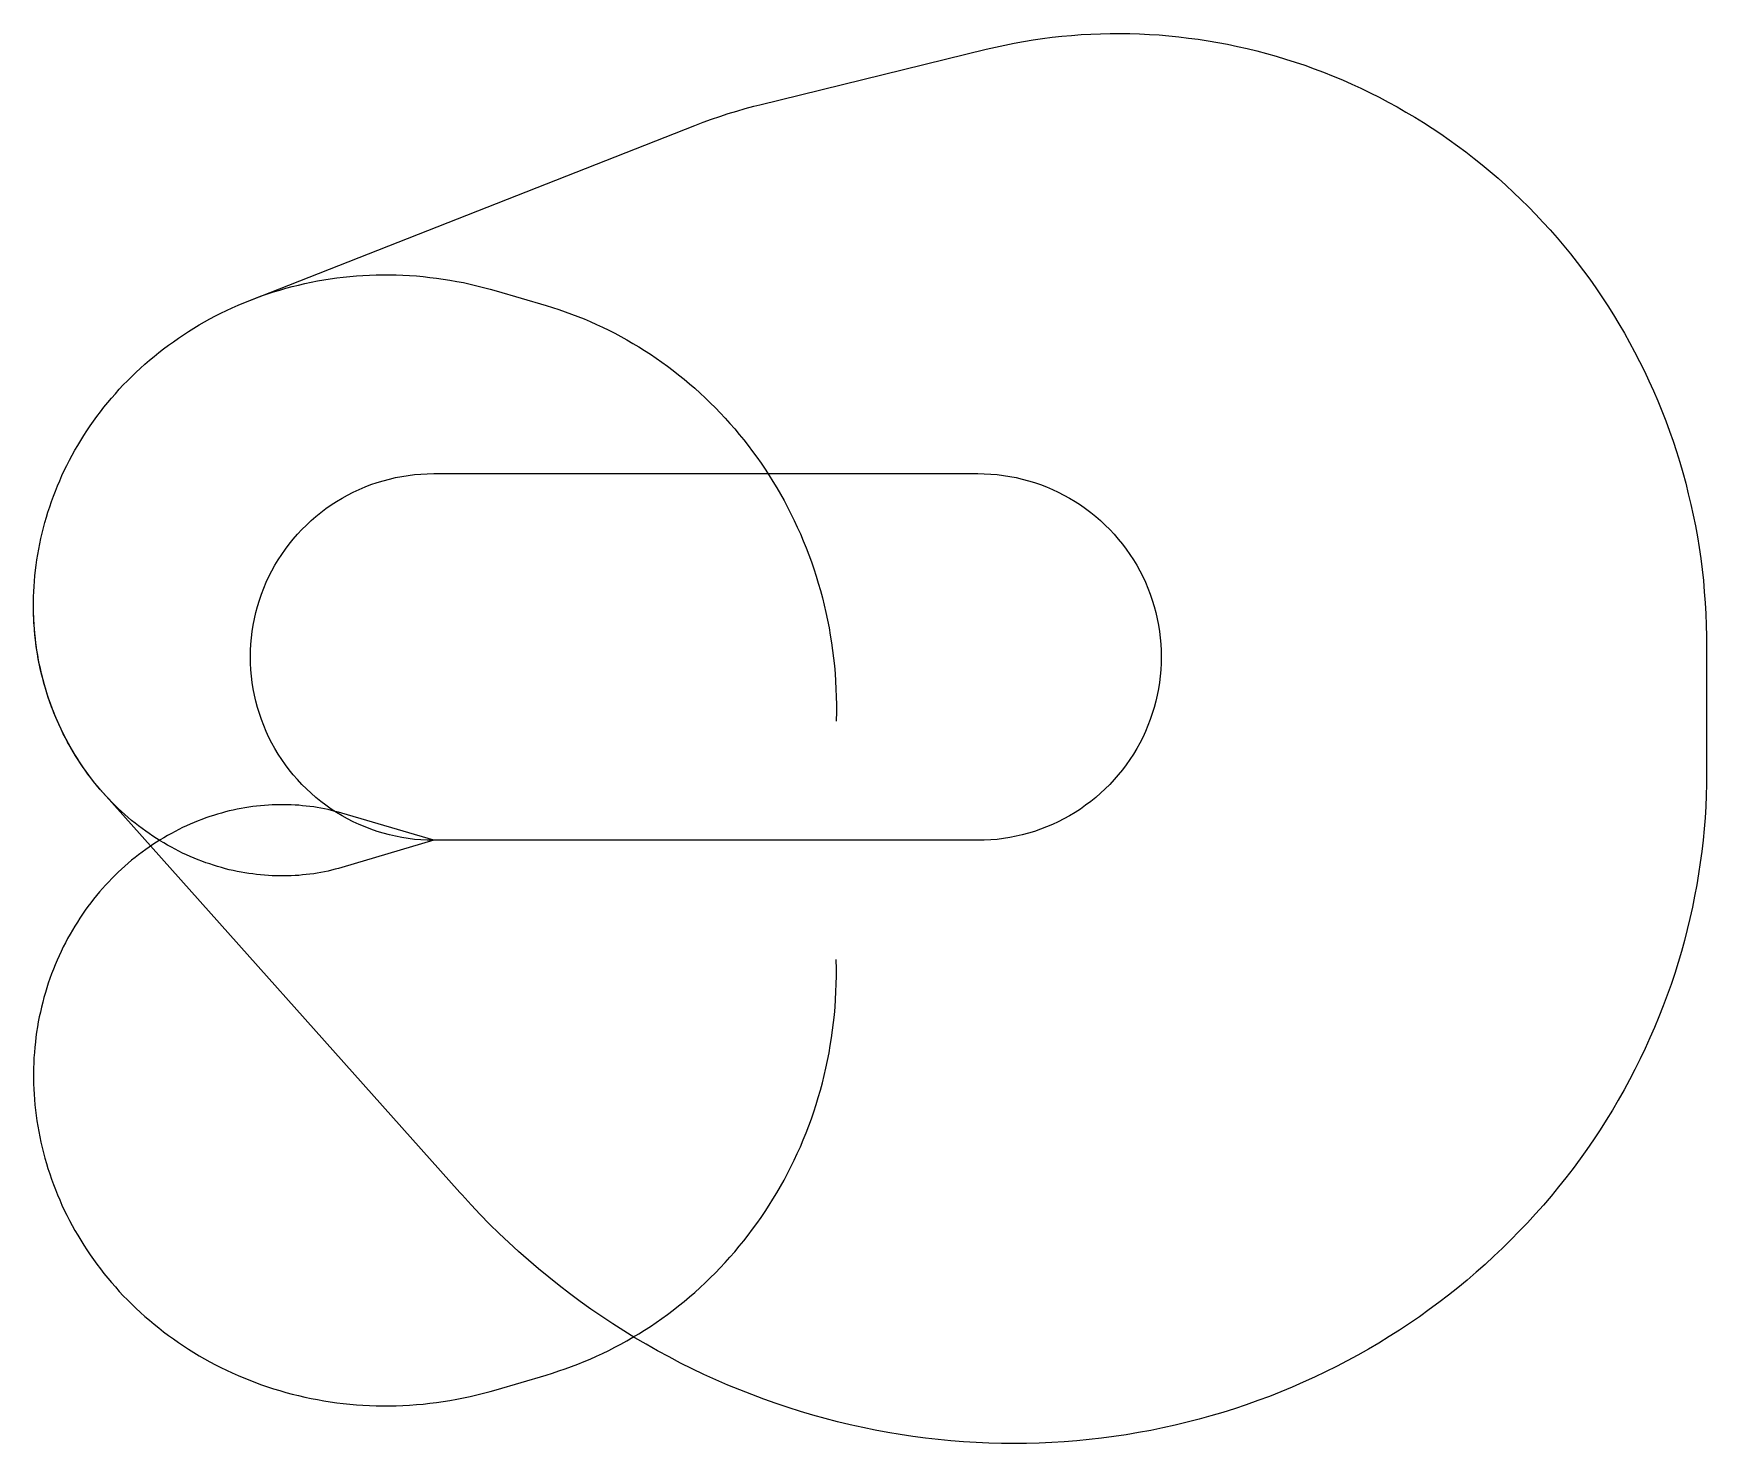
# Model space of a CAD drawing. Header units: metres. Extents: x -4078 to 12970, y -6144 to 8218.
import ezdxf

# ---------------------------------------------------------------- set-up
doc = ezdxf.new("R2010")
doc.units = ezdxf.units.M

msp = doc.modelspace()

# ---------------------------------------------------------------- linework, layer by layer
at = {"layer": 'NorminalTrack', "color": 1}
msp.add_lwpolyline([(0, 0), (0, 0), (-65, 1), (-130, 5), (-195, 10), (-260, 18), (-324, 28), (-388, 41), (-452, 55), (-515, 72), (-577, 91), (-639, 113), (-700, 136), (-760, 161), (-819, 189), (-877, 219), (-934, 250), (-990, 284), (-1044, 319), (-1098, 357), (-1150, 396), (-1201, 437), (-1250, 480), (-1297, 524), (-1344, 570), (-1388, 618), (-1431, 667), (-1472, 718), (-1511, 770), (-1548, 823), (-1584, 878), (-1618, 934), (-1649, 991), (-1679, 1049), (-1706, 1108), (-1732, 1168), (-1755, 1229), (-1776, 1291), (-1795, 1353), (-1812, 1416), (-1827, 1479), (-1839, 1543), (-1850, 1608), (-1858, 1673), (-1863, 1738), (-1867, 1803), (-1868, 1868), (-1867, 1933), (-1863, 1998), (-1858, 2063), (-1850, 2128), (-1839, 2192), (-1827, 2256), (-1812, 2320), (-1795, 2383), (-1776, 2445), (-1755, 2507), (-1732, 2568), (-1706, 2628), (-1679, 2687), (-1649, 2745), (-1618, 2802), (-1584, 2858), (-1548, 2912), (-1511, 2966), (-1472, 3018), (-1431, 3068), (-1388, 3118), (-1344, 3165), (-1297, 3211), (-1250, 3256), (-1201, 3299), (-1150, 3340), (-1098, 3379), (-1044, 3416), (-990, 3452), (-934, 3485), (-877, 3517), (-819, 3547), (-760, 3574), (-700, 3600), (-639, 3623), (-577, 3644), (-515, 3663), (-452, 3680), (-388, 3695), (-324, 3707), (-260, 3717), (-195, 3725), (-130, 3731), (-65, 3734), (0, 3736), (0, 3736), (5545, 3736), (5545, 3736), (5610, 3734), (5676, 3731), (5741, 3725), (5805, 3717), (5870, 3707), (5934, 3695), (5997, 3680), (6060, 3663), (6122, 3644), (6184, 3623), (6245, 3600), (6305, 3574), (6364, 3547), (6422, 3517), (6479, 3485), (6535, 3452), (6590, 3416), (6643, 3379), (6695, 3340), (6746, 3299), (6795, 3256), (6843, 3211), (6889, 3165), (6933, 3118), (6976, 3068), (7017, 3018), (7056, 2966), (7094, 2912), (7129, 2858), (7163, 2802), (7194, 2745), (7224, 2687), (7252, 2628), (7277, 2568), (7300, 2507), (7322, 2445), (7341, 2383), (7358, 2320), (7372, 2256), (7385, 2192), (7395, 2128), (7403, 2063), (7409, 1998), (7412, 1933), (7413, 1868), (7412, 1803), (7409, 1738), (7403, 1673), (7395, 1608), (7385, 1543), (7372, 1479), (7358, 1416), (7341, 1353), (7322, 1291), (7300, 1229), (7277, 1168), (7252, 1108), (7224, 1049), (7194, 991), (7163, 934), (7129, 878), (7094, 823), (7056, 770), (7017, 718), (6976, 667), (6933, 618), (6889, 570), (6843, 524), (6795, 480), (6746, 437), (6695, 396), (6643, 357), (6590, 319), (6535, 284), (6479, 250), (6422, 219), (6364, 189), (6305, 161), (6245, 136), (6184, 113), (6122, 91), (6060, 72), (5997, 55), (5934, 41), (5870, 28), (5805, 18), (5741, 10), (5676, 5), (5610, 1), (5545, 0), (0, 0)], dxfattribs=at)
at = {"layer": 'WindSpiral', "color": 5}
for points in [[(0, 0), (-935, -276), (-970, -286), (-1005, -295), (-1041, -304), (-1077, -313), (-1113, -320), (-1150, -327), (-1186, -334), (-1223, -340), (-1261, -345), (-1298, -349), (-1336, -353), (-1374, -357), (-1412, -359), (-1451, -361), (-1489, -362), (-1528, -363), (-1567, -363), (-1606, -362), (-1645, -361), (-1685, -359), (-1724, -356), (-1764, -353), (-1804, -348), (-1843, -343), (-1883, -338), (-1923, -331), (-1963, -324), (-2003, -317), (-2043, -308), (-2083, -299), (-2123, -289), (-2163, -278), (-2203, -267), (-2243, -254), (-2282, -241), (-2322, -228), (-2362, -213), (-2401, -198), (-2441, -182), (-2480, -165), (-2519, -148), (-2558, -130), (-2597, -111), (-2635, -91), (-2673, -71), (-2712, -49), (-2750, -27), (-2787, -5), (-2825, 19), (-2862, 43), (-2898, 68), (-2935, 93), (-2971, 120), (-3007, 147), (-3042, 174), (-3078, 203), (-3112, 232), (-3147, 262), (-3181, 293), (-3214, 324), (-3247, 356), (-3280, 389), (-3312, 422), (-3344, 456), (-3375, 491), (-3406, 526), (-3436, 562), (-3465, 599), (-3495, 636), (-3523, 674), (-3551, 713), (-3578, 752), (-3605, 792), (-3631, 832), (-3657, 873), (-3682, 915), (-3706, 957), (-3730, 999), (-3753, 1043), (-3775, 1086), (-3796, 1131), (-3817, 1176), (-3837, 1221), (-3857, 1267), (-3875, 1313), (-3893, 1360), (-3910, 1407), (-3927, 1455), (-3942, 1503), (-3957, 1551), (-3971, 1600), (-3984, 1649), (-3997, 1699), (-4008, 1749), (-4019, 1799), (-4029, 1850), (-4038, 1901), (-4046, 1953), (-4053, 2004), (-4059, 2056), (-4065, 2108), (-4069, 2161), (-4073, 2214), (-4076, 2266), (-4077, 2320), (-4078, 2373), (-4078, 2426), (-4077, 2480), (-4075, 2534), (-4072, 2587), (-4069, 2641), (-4064, 2695), (-4058, 2750), (-4051, 2804), (-4044, 2858), (-4035, 2912), (-4025, 2966), (-4015, 3020), (-4003, 3075), (-3991, 3129), (-3977, 3183), (-3963, 3237), (-3947, 3291), (-3931, 3344), (-3913, 3398), (-3895, 3451), (-3875, 3504), (-3855, 3558), (-3834, 3610), (-3811, 3663), (-3788, 3715), (-3764, 3767), (-3738, 3819), (-3712, 3871), (-3685, 3922), (-3656, 3973), (-3627, 4023), (-3597, 4073), (-3566, 4123), (-3534, 4172), (-3501, 4221), (-3467, 4269), (-3432, 4317), (-3396, 4364), (-3360, 4411), (-3322, 4458), (-3283, 4504), (-3244, 4549), (-3204, 4594), (-3163, 4638), (-3120, 4681), (-3077, 4724), (-3034, 4766), (-2989, 4808), (-2943, 4849), (-2897, 4889), (-2850, 4928), (-2802, 4967), (-2753, 5005), (-2704, 5042), (-2653, 5079), (-2602, 5115), (-2551, 5149), (-2498, 5184), (-2445, 5217), (-2391, 5249), (-2336, 5281), (-2281, 5311), (-2225, 5341), (-2168, 5370), (-2111, 5398), (-2053, 5425), (-1994, 5451), (-1935, 5476), (-1875, 5500), (-1875, 5500), (2662, 7282), (2746, 7314), (2831, 7345), (2916, 7374), (3001, 7402), (3088, 7428), (3175, 7453), (3262, 7477), (3322, 7492), (5629, 8057), (5723, 8079), (5819, 8100), (5914, 8119), (6011, 8136), (6107, 8152), (6204, 8166), (6302, 8179), (6400, 8189), (6498, 8199), (6596, 8206), (6695, 8212), (6794, 8215), (6893, 8218), (6993, 8218), (7092, 8217), (7192, 8214), (7292, 8209), (7392, 8203), (7492, 8194), (7591, 8184), (7691, 8172), (7791, 8159), (7891, 8144), (7990, 8127), (8090, 8108), (8189, 8087), (8288, 8065), (8387, 8041), (8485, 8015), (8583, 7987), (8681, 7958), (8779, 7926), (8876, 7894), (8972, 7859), (9068, 7823), (9164, 7784), (9259, 7745), (9354, 7703), (9447, 7660), (9541, 7615), (9633, 7568), (9725, 7520), (9817, 7470), (9907, 7418), (9997, 7365), (10086, 7310), (10174, 7253), (10261, 7195), (10348, 7135), (10433, 7074), (10517, 7011), (10601, 6946), (10683, 6880), (10765, 6812), (10845, 6743), (10924, 6672), (11002, 6600), (11079, 6527), (11155, 6452), (11230, 6375), (11303, 6297), (11375, 6218), (11446, 6137), (11515, 6055), (11583, 5972), (11650, 5887), (11715, 5801), (11779, 5714), (11842, 5626), (11903, 5536), (11963, 5445), (12021, 5354), (12077, 5260), (12132, 5166), (12185, 5071), (12237, 4975), (12287, 4877), (12336, 4779), (12383, 4680), (12428, 4579), (12472, 4478), (12514, 4376), (12554, 4273), (12592, 4169), (12629, 4064), (12663, 3959), (12696, 3853), (12728, 3746), (12757, 3638), (12784, 3530), (12810, 3421), (12834, 3312), (12856, 3202), (12876, 3092), (12894, 2981), (12910, 2869), (12924, 2757), (12937, 2645), (12947, 2532), (12955, 2419), (12962, 2306), (12966, 2193), (12969, 2079), (12970, 1991), (12970, 687), (12969, 573), (12966, 458), (12961, 344), (12954, 230), (12945, 116), (12934, 1), (12921, -113), (12906, -227), (12888, -341), (12869, -455), (12848, -569), (12825, -682), (12800, -796), (12773, -908), (12744, -1021), (12713, -1133), (12680, -1245), (12645, -1356), (12608, -1467), (12568, -1578), (12527, -1687), (12484, -1797), (12439, -1905), (12392, -2013), (12344, -2121), (12293, -2227), (12240, -2333), (12185, -2438), (12129, -2542), (12070, -2645), (12010, -2748), (11948, -2849), (11884, -2950), (11818, -3049), (11750, -3148), (11681, -3245), (11609, -3341), (11536, -3437), (11462, -3531), (11385, -3624), (11307, -3715), (11227, -3805), (11145, -3895), (11062, -3982), (10977, -4069), (10891, -4154), (10803, -4237), (10713, -4319), (10622, -4400), (10529, -4479), (10435, -4557), (10339, -4633), (10242, -4707), (10144, -4780), (10044, -4852), (9942, -4921), (9840, -4989), (9736, -5055), (9631, -5120), (9524, -5183), (9417, -5243), (9308, -5303), (9198, -5360), (9087, -5415), (8974, -5469), (8861, -5520), (8747, -5570), (8631, -5618), (8515, -5664), (8398, -5707), (8280, -5749), (8161, -5789), (8041, -5827), (7920, -5863), (7799, -5896), (7677, -5928), (7554, -5957), (7431, -5985), (7307, -6010), (7182, -6033), (7057, -6054), (6931, -6073), (6805, -6089), (6679, -6104), (6552, -6116), (6424, -6126), (6297, -6134), (6169, -6139), (6041, -6143), (5912, -6144), (5784, -6143), (5655, -6139), (5526, -6134), (5398, -6126), (5269, -6116), (5140, -6103), (5011, -6089), (4883, -6072), (4754, -6053), (4626, -6031), (4498, -6007), (4371, -5981), (4243, -5953), (4116, -5923), (3990, -5890), (3864, -5855), (3738, -5818), (3613, -5778), (3488, -5737), (3364, -5693), (3241, -5646), (3118, -5598), (2996, -5548), (2875, -5495), (2754, -5440), (2634, -5383), (2516, -5324), (2398, -5262), (2281, -5199), (2165, -5133), (2050, -5066), (1936, -4996), (1824, -4924), (1712, -4850), (1601, -4774), (1492, -4696), (1384, -4616), (1278, -4535), (1172, -4451), (1068, -4365), (966, -4277), (864, -4188), (765, -4096), (666, -4003), (570, -3908), (475, -3811), (381, -3713), (289, -3612), (267, -3588), (-3365, 480), (-3396, 515), (-3426, 551), (-3456, 587), (-3485, 624), (-3514, 662), (-3542, 700), (-3570, 739), (-3597, 779), (-3623, 819), (-3649, 860), (-3674, 901), (-3699, 943), (-3722, 986), (-3745, 1029), (-3768, 1073), (-3790, 1117), (-3811, 1161), (-3831, 1206), (-3851, 1252), (-3870, 1298), (-3888, 1345), (-3905, 1392), (-3922, 1439), (-3938, 1487), (-3953, 1536), (-3967, 1585), (-3980, 1634), (-3993, 1683), (-4005, 1733), (-4016, 1784), (-4026, 1834), (-4035, 1885), (-4043, 1936), (-4051, 1988), (-4057, 2040), (-4063, 2092), (-4068, 2144), (-4072, 2197), (-4075, 2250), (-4077, 2303), (-4078, 2356), (-4078, 2397)], [(0, 0), (-935, -276), (-970, -286), (-1005, -295), (-1041, -304), (-1077, -313), (-1113, -320), (-1150, -327), (-1186, -334), (-1223, -340), (-1261, -345), (-1298, -349), (-1336, -353), (-1374, -357), (-1412, -359), (-1451, -361), (-1489, -362), (-1528, -363), (-1567, -363), (-1606, -362), (-1645, -361), (-1685, -359), (-1724, -356), (-1764, -353), (-1804, -348), (-1843, -343), (-1883, -338), (-1923, -331), (-1963, -324), (-2003, -317), (-2043, -308), (-2083, -299), (-2123, -289), (-2163, -278), (-2203, -267), (-2243, -254), (-2282, -241), (-2322, -228), (-2362, -213), (-2401, -198), (-2441, -182), (-2480, -165), (-2519, -148), (-2558, -130), (-2597, -111), (-2635, -91), (-2673, -71), (-2712, -49), (-2750, -27), (-2787, -5), (-2825, 19), (-2862, 43), (-2898, 68), (-2935, 93), (-2971, 120), (-3007, 147), (-3042, 174), (-3078, 203), (-3112, 232), (-3147, 262), (-3181, 293), (-3214, 324), (-3247, 356), (-3280, 389), (-3312, 422), (-3344, 456), (-3375, 491), (-3406, 526), (-3436, 562), (-3465, 599), (-3495, 636), (-3523, 674), (-3551, 713), (-3578, 752), (-3605, 792), (-3631, 832), (-3657, 873), (-3682, 915), (-3706, 957), (-3730, 999), (-3753, 1043), (-3775, 1086), (-3796, 1131), (-3817, 1176), (-3837, 1221), (-3857, 1267), (-3875, 1313), (-3893, 1360), (-3910, 1407), (-3927, 1455), (-3942, 1503), (-3957, 1551), (-3971, 1600), (-3984, 1649), (-3997, 1699), (-4008, 1749), (-4019, 1799), (-4029, 1850), (-4038, 1901), (-4046, 1953), (-4053, 2004), (-4059, 2056), (-4065, 2108), (-4069, 2161), (-4073, 2214), (-4076, 2266), (-4077, 2320), (-4078, 2373), (-4078, 2426), (-4077, 2480), (-4075, 2534), (-4072, 2587), (-4069, 2641), (-4064, 2695), (-4058, 2750), (-4051, 2804), (-4044, 2858), (-4035, 2912), (-4025, 2966), (-4015, 3020), (-4003, 3075), (-3991, 3129), (-3977, 3183), (-3963, 3237), (-3947, 3291), (-3931, 3344), (-3913, 3398), (-3895, 3451), (-3875, 3504), (-3855, 3558), (-3834, 3610), (-3811, 3663), (-3788, 3715), (-3764, 3767), (-3738, 3819), (-3712, 3871), (-3685, 3922), (-3656, 3973), (-3627, 4023), (-3597, 4073), (-3566, 4123), (-3534, 4172), (-3501, 4221), (-3467, 4269), (-3432, 4317), (-3396, 4364), (-3360, 4411), (-3322, 4458), (-3283, 4504), (-3244, 4549), (-3204, 4594), (-3163, 4638), (-3120, 4681), (-3077, 4724), (-3034, 4766), (-2989, 4808), (-2943, 4849), (-2897, 4889), (-2850, 4928), (-2802, 4967), (-2753, 5005), (-2704, 5042), (-2653, 5079), (-2602, 5115), (-2551, 5149), (-2498, 5184), (-2445, 5217), (-2391, 5249), (-2336, 5281), (-2281, 5311), (-2225, 5341), (-2168, 5370), (-2111, 5398), (-2053, 5425), (-1994, 5451), (-1935, 5476), (-1875, 5500), (-1815, 5523), (-1754, 5545), (-1693, 5566), (-1631, 5586), (-1568, 5605), (-1506, 5623), (-1442, 5640), (-1379, 5656), (-1314, 5670), (-1250, 5684), (-1185, 5697), (-1120, 5708), (-1054, 5719), (-988, 5728), (-922, 5736), (-855, 5743), (-788, 5749), (-721, 5753), (-653, 5757), (-586, 5759), (-518, 5760), (-450, 5760), (-382, 5759), (-314, 5756), (-246, 5753), (-177, 5748), (-109, 5742), (-40, 5734), (28, 5726), (97, 5716), (165, 5705), (234, 5693), (302, 5680), (371, 5665), (439, 5649), (507, 5632), (575, 5614), (636, 5597), (1146, 5446), (1211, 5426), (1275, 5405), (1340, 5383), (1404, 5360), (1468, 5335), (1532, 5310), (1595, 5283), (1659, 5255), (1721, 5226), (1784, 5195), (1846, 5164), (1907, 5131), (1968, 5097), (2029, 5062), (2089, 5026), (2149, 4989), (2208, 4951), (2267, 4911), (2325, 4871), (2382, 4829), (2439, 4786), (2495, 4742), (2551, 4697), (2606, 4651), (2660, 4604), (2714, 4556), (2766, 4507), (2818, 4457), (2870, 4406), (2920, 4354), (2970, 4301), (3019, 4246), (3067, 4191), (3114, 4135), (3160, 4078), (3205, 4020), (3250, 3961), (3293, 3902), (3336, 3841), (3377, 3780), (3418, 3717), (3457, 3654), (3496, 3590), (3533, 3525), (3570, 3460), (3605, 3393), (3639, 3326), (3673, 3259), (3705, 3190), (3736, 3121), (3765, 3051), (3794, 2980), (3821, 2909), (3848, 2837), (3873, 2765), (3896, 2692), (3919, 2618), (3940, 2544), (3960, 2470), (3979, 2394), (3997, 2319), (4013, 2243), (4028, 2166), (4041, 2089), (4054, 2012), (4065, 1935), (4074, 1857), (4083, 1778), (4090, 1700), (4095, 1621), (4099, 1542), (4102, 1463), (4104, 1383), (4104, 1303), (4102, 1224), (4102, 1215)], [(0, 0), (-935, 276), (-970, 286), (-1005, 295), (-1041, 304), (-1077, 313), (-1113, 320), (-1150, 327), (-1186, 334), (-1223, 340), (-1261, 345), (-1298, 349), (-1336, 353), (-1374, 357), (-1412, 359), (-1451, 361), (-1489, 362), (-1528, 363), (-1567, 363), (-1606, 362), (-1645, 361), (-1685, 359), (-1724, 356), (-1764, 353), (-1804, 348), (-1843, 343), (-1883, 338), (-1923, 331), (-1963, 324), (-2003, 317), (-2043, 308), (-2083, 299), (-2123, 289), (-2163, 278), (-2203, 267), (-2243, 254), (-2282, 241), (-2322, 228), (-2362, 213), (-2401, 198), (-2441, 182), (-2480, 165), (-2519, 148), (-2558, 130), (-2597, 111), (-2635, 91), (-2673, 71), (-2712, 49), (-2750, 27), (-2787, 5), (-2825, -19), (-2862, -43), (-2898, -68), (-2935, -93), (-2971, -120), (-3007, -147), (-3042, -174), (-3078, -203), (-3112, -232), (-3147, -262), (-3181, -293), (-3214, -324), (-3247, -356), (-3280, -389), (-3312, -422), (-3344, -456), (-3375, -491), (-3406, -526), (-3436, -562), (-3465, -599), (-3495, -636), (-3523, -674), (-3551, -713), (-3578, -752), (-3605, -792), (-3631, -832), (-3657, -873), (-3682, -915), (-3706, -957), (-3730, -999), (-3753, -1043), (-3775, -1086), (-3796, -1131), (-3817, -1176), (-3837, -1221), (-3857, -1267), (-3875, -1313), (-3893, -1360), (-3910, -1407), (-3927, -1455), (-3942, -1503), (-3957, -1551), (-3971, -1600), (-3984, -1649), (-3997, -1699), (-4008, -1749), (-4019, -1799), (-4029, -1850), (-4038, -1901), (-4046, -1953), (-4053, -2004), (-4059, -2056), (-4065, -2108), (-4069, -2161), (-4073, -2214), (-4076, -2266), (-4077, -2320), (-4078, -2373), (-4078, -2426), (-4077, -2480), (-4075, -2534), (-4072, -2587), (-4069, -2641), (-4064, -2695), (-4058, -2750), (-4051, -2804), (-4044, -2858), (-4035, -2912), (-4025, -2966), (-4015, -3020), (-4003, -3075), (-3991, -3129), (-3977, -3183), (-3963, -3237), (-3947, -3291), (-3931, -3344), (-3913, -3398), (-3895, -3451), (-3875, -3504), (-3855, -3558), (-3834, -3610), (-3811, -3663), (-3788, -3715), (-3764, -3767), (-3738, -3819), (-3712, -3871), (-3685, -3922), (-3656, -3973), (-3627, -4023), (-3597, -4073), (-3566, -4123), (-3534, -4172), (-3501, -4221), (-3467, -4269), (-3432, -4317), (-3396, -4364), (-3360, -4411), (-3322, -4458), (-3283, -4504), (-3244, -4549), (-3204, -4594), (-3163, -4638), (-3120, -4681), (-3077, -4724), (-3034, -4766), (-2989, -4808), (-2943, -4849), (-2897, -4889), (-2850, -4928), (-2802, -4967), (-2753, -5005), (-2704, -5042), (-2653, -5079), (-2602, -5115), (-2551, -5149), (-2498, -5184), (-2445, -5217), (-2391, -5249), (-2336, -5281), (-2281, -5311), (-2225, -5341), (-2168, -5370), (-2111, -5398), (-2053, -5425), (-1994, -5451), (-1935, -5476), (-1875, -5500), (-1815, -5523), (-1754, -5545), (-1693, -5566), (-1631, -5586), (-1568, -5605), (-1506, -5623), (-1442, -5640), (-1379, -5656), (-1314, -5670), (-1250, -5684), (-1185, -5697), (-1120, -5708), (-1054, -5719), (-988, -5728), (-922, -5736), (-855, -5743), (-788, -5749), (-721, -5753), (-653, -5757), (-586, -5759), (-518, -5760), (-450, -5760), (-382, -5759), (-314, -5756), (-246, -5753), (-177, -5748), (-109, -5742), (-40, -5734), (28, -5726), (97, -5716), (165, -5705), (234, -5693), (302, -5680), (371, -5665), (439, -5649), (507, -5632), (575, -5614), (636, -5597), (1146, -5446), (1211, -5426), (1275, -5405), (1340, -5383), (1404, -5360), (1468, -5335), (1532, -5310), (1595, -5283), (1659, -5255), (1721, -5226), (1784, -5195), (1846, -5164), (1907, -5131), (1968, -5097), (2029, -5062), (2089, -5026), (2149, -4989), (2208, -4951), (2267, -4911), (2325, -4871), (2382, -4829), (2439, -4786), (2495, -4742), (2551, -4697), (2606, -4651), (2660, -4604), (2714, -4556), (2766, -4507), (2818, -4457), (2870, -4406), (2920, -4354), (2970, -4301), (3019, -4246), (3067, -4191), (3114, -4135), (3160, -4078), (3205, -4020), (3250, -3961), (3293, -3902), (3336, -3841), (3377, -3780), (3418, -3717), (3457, -3654), (3496, -3590), (3533, -3525), (3570, -3460), (3605, -3393), (3639, -3326), (3673, -3259), (3705, -3190), (3736, -3121), (3765, -3051), (3794, -2980), (3821, -2909), (3848, -2837), (3873, -2765), (3896, -2692), (3919, -2618), (3940, -2544), (3960, -2470), (3979, -2394), (3997, -2319), (4013, -2243), (4028, -2166), (4041, -2089), (4054, -2012), (4065, -1935), (4074, -1857), (4083, -1778), (4090, -1700), (4095, -1621), (4099, -1542), (4102, -1463), (4104, -1383), (4104, -1303), (4102, -1224), (4102, -1215)]]:
    msp.add_lwpolyline(points, dxfattribs=at)

doc.saveas('drawing.dxf')
